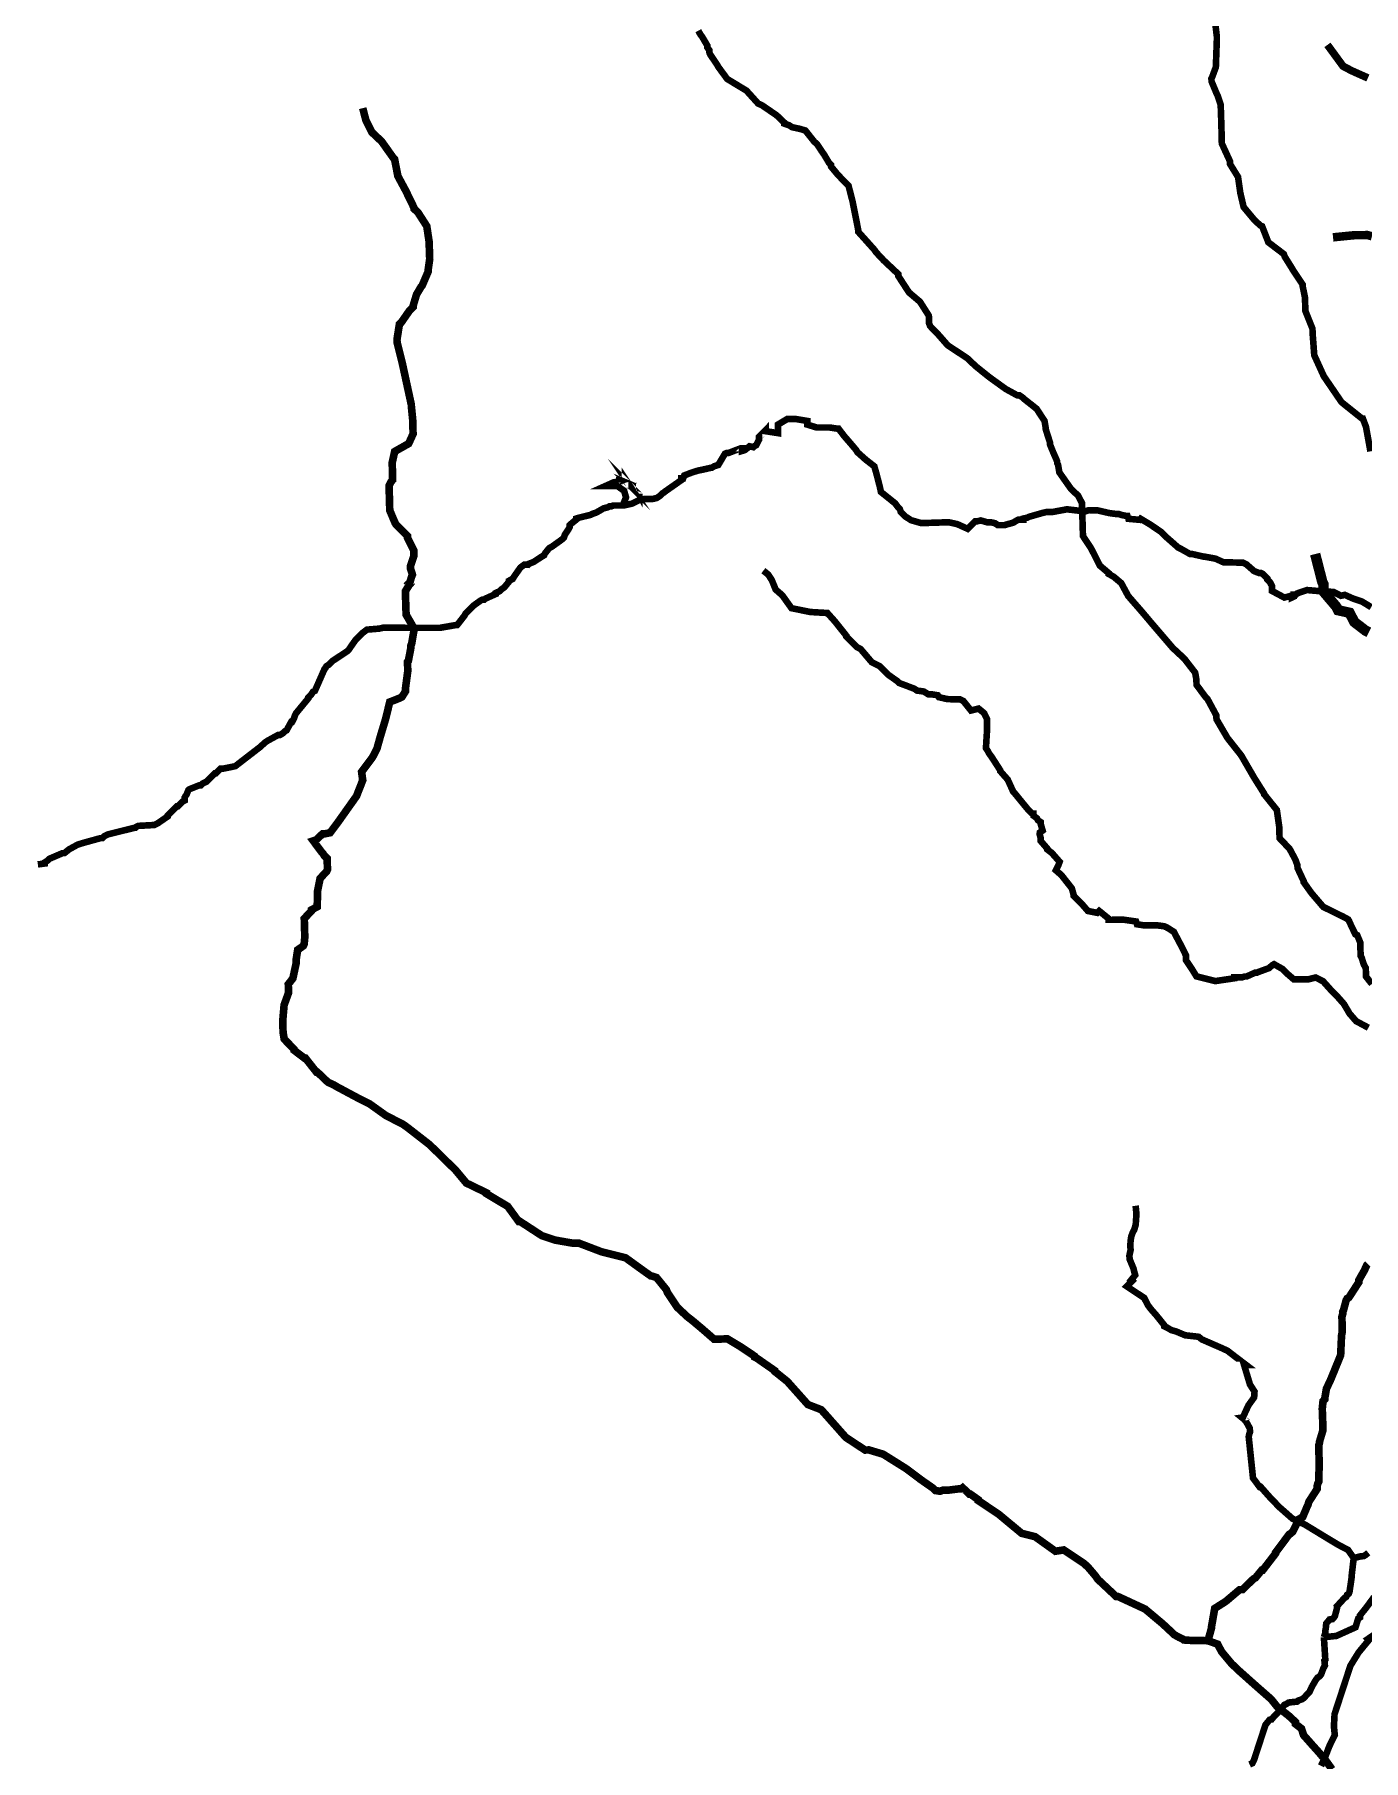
# Model space of a CAD drawing. Extents: x -2418 to 1398, y -3200 to 507.
# Drawn here: x -150.6 to -45.8, y -477 to -340.9 of the extents above; entities that cross this region are included whole.
import ezdxf

# ---------------------------------------------------------------- set-up
doc = ezdxf.new("R2010")
doc.units = 0

msp = doc.modelspace()

# ---------------------------------------------------------------- linework, layer by layer
at = {"color": 4}
for points, const_width in [([(-45.16, -415.77), (-45.62, -415.18), (-45.62, -415.03), (-45.64, -414.51), (-45.8, -414.22), (-45.96, -413.7), (-46.04, -413.56), (-46.06, -413.03), (-46.07, -412.66), (-46.07, -412.51), (-46.31, -411.92), (-46.46, -411.85), (-46.78, -411.19), (-46.94, -410.83), (-47.02, -410.68), (-47.4, -410.47), (-48.99, -409.69), (-49.92, -408.6), (-50.54, -407.73), (-50.54, -407.65), (-51.02, -406.62), (-51.03, -406.4), (-51.19, -405.96), (-51.66, -405.08), (-51.74, -405.01), (-52.43, -404.28), (-52.44, -404.13), (-52.45, -403.84), (-52.46, -403.39), (-52.65, -402.05), (-52.65, -402.05), (-53.58, -400.89), (-53.65, -400.82), (-53.66, -400.74), (-54.44, -399.5), (-54.44, -399.5), (-54.91, -398.69), (-54.91, -398.69), (-55.46, -397.74), (-55.46, -397.74), (-56.55, -396.36), (-57.41, -394.89), (-57.42, -394.59), (-58.13, -393.27), (-58.21, -393.2), (-58.28, -393.13), (-58.98, -392.18), (-59, -391.73), (-59.09, -391.22), (-59.94, -390.12), (-59.94, -390.12), (-60.86, -389.26), (-60.86, -389.26), (-62.48, -387.37), (-63.29, -386.41), (-64.37, -385.17), (-64.92, -384.15), (-64.92, -384.15), (-65.53, -383.64), (-65.91, -383.43), (-65.91, -383.36), (-66.6, -382.78), (-66.6, -382.78), (-67.31, -381.39), (-67.31, -381.39), (-67.94, -380.44), (-67.94, -380.44), (-67.96, -379.69), (-67.97, -379.39), (-68.01, -378.13), (-68.02, -377.83), (-68.33, -377.24), (-68.33, -377.24), (-68.87, -376.74), (-69.8, -375.42), (-69.9, -374.83), (-69.97, -374.68), (-69.98, -374.53), (-70.3, -373.8), (-70.3, -373.8), (-70.54, -373.21), (-70.54, -373.06), (-70.87, -372.03), (-70.88, -371.88), (-70.97, -371.36), (-70.97, -371.36), (-71.59, -370.41), (-71.59, -370.41), (-72.13, -369.98), (-72.13, -369.98), (-72.59, -369.62), (-72.74, -369.48), (-72.97, -369.33), (-72.97, -369.33), (-73.12, -369.34), (-74.03, -368.84), (-74.03, -368.84), (-75.32, -367.91), (-75.32, -367.91), (-76.39, -367.05), (-76.39, -367.05), (-77.08, -366.4), (-77.08, -366.4), (-78.6, -365.4), (-78.6, -365.4), (-79.3, -364.6), (-79.99, -363.88), (-80.07, -363.66), (-80.09, -363.06), (-80.79, -361.96), (-80.79, -361.96), (-81.64, -361.24), (-81.79, -361.02), (-82.5, -359.93), (-82.5, -359.78), (-82.81, -359.49), (-83.5, -358.84), (-83.65, -358.7), (-84.27, -358.04), (-84.35, -357.9), (-84.42, -357.82), (-85.66, -356.44), (-85.66, -356.3), (-86.1, -354.07), (-86.42, -352.82), (-86.42, -352.82), (-87.26, -351.95), (-87.26, -351.95), (-87.8, -351.3), (-87.81, -351.15), (-87.96, -351.01), (-88.35, -350.35), (-88.51, -350.13), (-88.9, -349.54), (-89.13, -349.33), (-89.83, -348.45), (-90.28, -348.32), (-90.88, -348.19), (-91.11, -348.04), (-91.49, -347.91), (-91.49, -347.83), (-92.1, -347.25), (-92.1, -347.25), (-93.24, -346.47), (-93.39, -346.4), (-93.55, -346.33), (-94.47, -345.31), (-94.47, -345.31), (-95.99, -344.39), (-96.69, -343.44), (-96.77, -343.29), (-97.31, -342.49), (-97.39, -342.34), (-97.4, -342.12), (-97.56, -341.9), (-97.56, -341.75), (-97.95, -341.09), (-98.11, -340.87), (-98.27, -340.58)], 0.52), ([(-45.27, -373.76), (-45.62, -371.83), (-45.62, -371.83), (-45.87, -371.17), (-45.94, -371.17), (-47.55, -369.88), (-48.95, -367.83), (-49.7, -366.18), (-49.83, -364.46), (-49.84, -364.09), (-50.4, -362.69), (-50.4, -362.69), (-50.43, -361.73), (-50.44, -361.58), (-50.61, -360.76), (-50.61, -360.61), (-51.39, -359.44), (-51.47, -359.3), (-52.02, -358.42), (-52.1, -358.2), (-53.32, -357.27), (-53.32, -357.27), (-53.81, -356.01), (-53.96, -355.94), (-54.42, -355.51), (-55.27, -354.49), (-55.53, -353.38), (-55.53, -353.38), (-55.71, -352.12), (-55.71, -352.12), (-56.34, -351.1), (-56.35, -350.87), (-56.99, -349.48), (-57.01, -348.58), (-57.03, -347.91), (-57.05, -347.24), (-57.08, -346.42), (-57.32, -345.69), (-57.4, -345.54), (-57.8, -344.58), (-57.81, -344.36), (-57.74, -344.21), (-57.46, -343.45), (-57.38, -341.22), (-57.38, -341.07), (-57.58, -339.36)], 0.52), ([(-58.08, -467.57), (-58.72, -467.55), (-59.16, -467.56), (-59.99, -467.51), (-60.06, -467.44), (-60.37, -467.3), (-60.74, -467.09), (-60.82, -467.01), (-61.67, -466.22), (-61.67, -466.22), (-63.04, -465.07), (-65.16, -464.09), (-65.31, -464.09), (-66.77, -462.72), (-66.92, -462.5), (-67.16, -462.21), (-67.54, -461.77), (-67.85, -461.48), (-69.45, -460.41), (-70.11, -460.51), (-70.11, -460.51), (-71.72, -459.36), (-71.72, -459.36), (-72.77, -459.1), (-74.6, -457.58), (-76.2, -456.51), (-76.2, -456.44), (-76.81, -456.01), (-76.89, -456.01), (-77.42, -455.51), (-77.5, -455.58), (-77.72, -455.59), (-78.54, -455.69), (-78.99, -455.7), (-79.21, -455.78), (-79.58, -455.72), (-79.81, -455.5), (-80.73, -454.86), (-80.73, -454.86), (-81.87, -454), (-81.87, -454), (-83.69, -452.86), (-84.82, -452.52), (-85.12, -452.53), (-86.64, -451.53), (-88.57, -449.35), (-89.63, -448.94), (-91.25, -447.12), (-92.24, -446.33), (-92.25, -446.26), (-93.69, -445.26), (-93.84, -445.19), (-93.85, -445.11), (-94.91, -444.4), (-95.97, -443.76), (-97.02, -443.79), (-97.02, -443.79), (-97.02, -443.79), (-98.01, -442.93), (-98.01, -442.93), (-98.7, -442.35), (-98.7, -442.35), (-99.16, -441.99), (-99.16, -441.99), (-99.93, -441.27), (-99.93, -441.27), (-100.71, -440.1), (-100.79, -439.88), (-101.56, -438.93), (-101.94, -438.8), (-102.01, -438.8), (-102.62, -438.37), (-102.62, -438.37), (-104, -437.37), (-104, -437.37), (-105.88, -436.9), (-105.88, -436.9), (-107.69, -436.21), (-108.13, -436.22), (-109.56, -435.97), (-110.61, -435.62), (-112.36, -434.48), (-112.44, -434.49), (-113.3, -433.31), (-114.97, -432.31), (-114.97, -432.24), (-116.56, -431.47), (-117.41, -430.45), (-119.26, -428.64), (-119.49, -428.42), (-121.24, -427.06), (-121.55, -426.84), (-122.91, -426.14), (-122.91, -426.14), (-124.21, -425.21), (-124.21, -425.21), (-125.19, -424.72), (-126.78, -423.87), (-127.01, -423.73), (-127.47, -423.52), (-127.47, -423.52), (-128.08, -422.94), (-128.31, -422.72), (-128.38, -422.72), (-129.24, -421.63), (-129.31, -421.63), (-130.15, -420.99), (-130.15, -420.91), (-130.92, -420.12), (-130.92, -420.12), (-131.01, -419.6), (-131.01, -419.6), (-131.04, -418.7), (-131.04, -418.7), (-130.93, -417.43), (-130.93, -417.43), (-130.58, -416.46), (-130.58, -416.46), (-130.6, -415.79), (-130.6, -415.79), (-130.24, -415.33), (-130.24, -415.33), (-129.98, -414.13), (-129.99, -413.91), (-129.86, -413.08), (-129.42, -412.77), (-129.35, -412.62), (-129.3, -412.1), (-129.3, -412.02), (-129.34, -410.61), (-129.05, -410.3), (-128.76, -409.99), (-128.76, -409.92), (-128.32, -409.68), (-128.32, -409.68), (-128.29, -408.42), (-128.09, -407.44), (-127.8, -407.13), (-127.58, -406.9), (-127.51, -406.75), (-127.54, -405.86), (-127.62, -405.79), (-127.77, -405.64), (-127.85, -405.5), (-127.93, -405.42), (-128.63, -404.48), (-128.4, -404.4), (-127.9, -403.93), (-127.75, -403.93), (-127.3, -403.84), (-127.3, -403.84), (-126.73, -403.08), (-126.73, -403.08), (-125.22, -400.95), (-124.73, -399.7), (-124.73, -399.7), (-124.82, -399.04), (-124.82, -399.04), (-123.96, -397.89), (-123.96, -397.89), (-123.61, -397.21), (-123.61, -397.21), (-123.34, -396.24), (-123.34, -396.24), (-122.93, -394.88), (-122.93, -394.88), (-122.6, -393.53), (-121.79, -393.21), (-121.64, -393.13), (-121.35, -392.67), (-121.36, -392.45), (-121.18, -391.1), (-121.18, -391.03), (-121.2, -390.36), (-121.13, -390.28), (-120.93, -389.23), (-120.94, -389.09), (-120.87, -388.93), (-120.68, -387.81), (-120.76, -387.59), (-121.31, -386.64), (-121.33, -386.04), (-121.34, -385.74), (-121.35, -385.37), (-121.36, -384.78), (-121.36, -384.78), (-121.08, -384.32), (-121.01, -384.24), (-121.08, -384.17), (-121.01, -384.1), (-120.88, -383.64), (-120.81, -383.49), (-120.97, -382.98), (-120.97, -382.83), (-120.7, -382), (-120.7, -382), (-120.71, -381.55), (-120.71, -381.55), (-121.19, -380.6), (-121.19, -380.45), (-122.12, -379.51), (-122.2, -379.36), (-122.6, -378.41), (-122.61, -378.03), (-122.63, -377.29), (-122.64, -376.99), (-122.65, -376.47), (-122.51, -376.17), (-122.37, -376.01), (-122.39, -375.2), (-122.41, -374.67), (-122.21, -373.77), (-122.21, -373.77), (-121.11, -373.15), (-120.83, -372.54), (-120.76, -372.39), (-120.79, -371.27), (-120.79, -371.27), (-120.9, -370.16), (-120.9, -370.08), (-121.59, -366.9), (-122.02, -365.16), (-122.03, -364.94), (-121.84, -363.74), (-121.69, -363.59), (-121.05, -362.67), (-120.76, -362.37), (-120.76, -362.29), (-120.49, -361.39), (-120.49, -361.39), (-120.13, -360.78), (-120.06, -360.71), (-119.99, -360.56), (-119.57, -359.58), (-119.58, -359.5), (-119.45, -358.6), (-119.46, -358.31), (-119.49, -357.41), (-119.49, -357.26), (-119.68, -356), (-120.38, -354.91), (-120.69, -354.62), (-120.69, -354.54), (-121.33, -353.22), (-121.41, -353.07), (-121.96, -352.05), (-122.22, -350.71), (-122.3, -350.64), (-123.23, -349.33), (-123.46, -349.11), (-124, -348.6), (-124, -348.6), (-124.48, -347.65), (-124.48, -347.65), (-124.73, -346.69), (-124.73, -346.69)], 0.6), ([(-58.08, -467.57), (-57.81, -466.59), (-57.81, -466.51), (-57.55, -465.02), (-56.68, -464.47), (-55.58, -463.54), (-55.36, -463.54), (-54.49, -462.69), (-54.34, -462.61), (-53.84, -462), (-53.76, -462), (-52.76, -460.7), (-52.76, -460.63), (-51.68, -459.18), (-51.54, -459.1), (-51.39, -458.95), (-50.9, -457.97), (-50.61, -457.81), (-50.26, -456.98), (-50.19, -456.83), (-50.12, -456.6), (-49.48, -455.61), (-49.48, -455.39), (-49.42, -455.16), (-49.34, -455.01), (-49.34, -455.01), (-49.35, -454.72), (-49.31, -453.82), (-49.32, -453.22), (-49.34, -452.55), (-49.35, -452.18), (-49.29, -451.96), (-49.29, -451.88), (-49.02, -450.98), (-49.02, -450.76), (-49.04, -450.09), (-49.07, -449.27), (-49.01, -448.67), (-48.87, -448.52), (-48.87, -448.44), (-48.74, -447.69), (-48.39, -446.94), (-47.62, -445.05), (-47.55, -443.5), (-47.49, -443.2), (-47.52, -442.01), (-47.45, -441.78), (-47.46, -441.63), (-47.39, -441.48), (-47.19, -440.73), (-47.11, -440.58), (-46.97, -440.5), (-46.18, -439.28), (-46.19, -439.14), (-45.76, -438.38), (-45.69, -438.23), (-45.62, -438.08), (-45.55, -437.92), (-45.48, -437.85)], 0.6), ([(-48.3, -477.71), (-48.77, -477.05), (-48.77, -477.05), (-49.31, -476.4), (-49.31, -476.4), (-49.77, -475.89), (-49.77, -475.89), (-50.54, -475.02), (-50.54, -475.02), (-50.71, -474.5), (-50.71, -474.5), (-51.17, -474.14), (-51.17, -473.99), (-51.56, -473.63), (-51.71, -473.49), (-51.71, -473.49), (-52.63, -472.77), (-53.09, -472.19), (-53.09, -472.19), (-54.32, -471.11), (-55.62, -469.95), (-55.62, -469.95), (-56.23, -469.37), (-57.01, -468.43), (-57.32, -467.84), (-57.32, -467.84), (-58.08, -467.57), (-58.08, -467.57)], 0.6)]:
    msp.add_lwpolyline(points, dxfattribs=dict(at, const_width=const_width))
at = {"color": 10}
for points, const_width in [([(-45.47, -344.31), (-46.75, -343.74), (-46.75, -343.74), (-47.43, -343.38), (-47.43, -343.38), (-48.66, -341.7), (-48.66, -341.7)], 0.6), ([(-45.15, -356.8), (-45.54, -356.69), (-45.76, -356.71), (-46.51, -356.71), (-46.73, -356.73), (-48.22, -356.88)], 0.67), ([(-45.39, -388.03), (-45.69, -387.88), (-45.77, -387.81), (-45.77, -387.81), (-45.77, -387.81), (-46.53, -387.23), (-46.53, -387.23), (-46.92, -386.49), (-46.92, -386.49), (-47.82, -386.29), (-47.97, -386), (-48.97, -384.82), (-48.97, -384.82), (-48.98, -384.23), (-49.06, -384.08), (-49.63, -381.86), (-49.63, -381.86)], 0.82)]:
    msp.add_lwpolyline(points, dxfattribs=dict(at, const_width=const_width))
at = {"color": 90, "const_width": 0.52}
for points in [[(-45.21, -386.05), (-45.95, -385.6), (-46.62, -385.38), (-46.62, -385.38), (-47.29, -385.08), (-47.29, -385.08), (-47.59, -385.15), (-47.59, -385.15), (-48.19, -384.85), (-48.19, -384.85), (-49.38, -384.77), (-49.45, -384.77), (-49.45, -384.77), (-49.45, -384.77), (-50.27, -384.7), (-50.27, -384.7), (-50.94, -384.92), (-51.09, -384.99), (-51.17, -385.07), (-51.32, -385.07), (-51.32, -385.07), (-51.32, -385.22), (-51.47, -385.29), (-51.47, -385.14), (-52.06, -385.29), (-52.06, -385.29), (-53.03, -384.77), (-53.03, -384.77), (-53.03, -384.39), (-53.03, -384.39), (-53.18, -384.1), (-53.4, -383.87), (-53.4, -383.8), (-53.78, -383.42), (-53.92, -383.35), (-54.07, -383.35), (-54.45, -383.2), (-54.45, -383.2), (-55.04, -382.68), (-55.34, -382.53), (-55.56, -382.53), (-55.79, -382.53), (-56.23, -382.52), (-56.83, -382.52), (-57.5, -382.22), (-58.32, -382.07), (-58.4, -382.07), (-59.36, -381.85), (-59.51, -381.85), (-60.18, -381.47), (-60.48, -381.32), (-60.63, -381.17), (-61.3, -380.58), (-61.3, -380.58), (-61.75, -380.13), (-61.75, -380.13), (-62.64, -379.53), (-63.39, -379.08), (-63.46, -379.16), (-64.36, -379.08), (-64.43, -378.86), (-64.5, -378.86), (-64.88, -378.78), (-65.1, -378.71), (-65.25, -378.71), (-65.85, -378.63), (-66.81, -378.41), (-67.49, -378.4), (-67.71, -378.48), (-67.93, -378.48), (-69.2, -378.33), (-70.39, -378.55), (-70.84, -378.55), (-71.14, -378.62), (-72.18, -378.92), (-72.33, -378.99), (-72.63, -379.06), (-72.63, -379.14), (-73.01, -379.14), (-73.15, -379.21), (-73.3, -379.29), (-73.38, -379.36), (-73.6, -379.43), (-73.9, -379.51), (-74.13, -379.58), (-74.2, -379.58), (-74.65, -379.58), (-74.87, -379.43), (-75.17, -379.36), (-75.24, -379.36), (-75.47, -379.36), (-75.99, -379.21), (-76.29, -379.28), (-76.44, -379.28), (-76.51, -379.35), (-76.96, -379.8), (-77.03, -379.87), (-77.85, -379.5), (-77.85, -379.5), (-78.52, -379.35), (-78.52, -379.35), (-80.69, -379.42), (-81.49, -379.19), (-81.94, -378.9), (-82.16, -378.67), (-82.31, -378.52), (-82.38, -378.3), (-82.53, -378.15), (-82.76, -377.85), (-83.87, -376.96), (-83.95, -376.58), (-84.24, -375.46), (-84.24, -375.46), (-84.39, -374.94), (-84.39, -374.94), (-85.06, -374.42), (-85.06, -374.42), (-85.73, -373.82), (-85.81, -373.67), (-86.25, -373.15), (-86.25, -373.15), (-86.77, -372.55), (-86.77, -372.55), (-87.22, -371.96), (-87.37, -371.96), (-87.89, -371.88), (-88.49, -371.88), (-88.86, -371.88), (-88.93, -371.88), (-89.68, -371.65), (-89.68, -371.65), (-89.68, -371.36), (-89.68, -371.36), (-90.57, -371.21), (-91.24, -371.2), (-91.99, -371.65), (-91.99, -371.8), (-91.99, -372.17), (-91.99, -372.32), (-92.96, -372.17), (-92.96, -372.09), (-93.18, -372.32), (-93.41, -372.54), (-93.48, -372.61), (-93.48, -372.84), (-93.71, -373.28), (-93.86, -373.36), (-93.93, -373.43), (-94.23, -373.36), (-94.23, -373.36), (-94.6, -373.66), (-94.83, -373.73), (-94.83, -373.65), (-94.68, -373.51), (-94.9, -373.51), (-95.87, -373.88), (-96.02, -373.88), (-96.17, -373.95), (-96.7, -374.84), (-96.99, -374.92), (-97.22, -375.06), (-97.29, -375.06), (-97.96, -375.21), (-98.34, -375.29), (-98.56, -375.36), (-98.78, -375.43), (-99.38, -375.66), (-99.46, -375.88), (-99.61, -375.88), (-99.61, -376.03), (-100.88, -376.92), (-100.95, -376.99), (-101.1, -377.07), (-101.32, -377.29), (-101.55, -377.44), (-101.85, -377.51), (-102.52, -377.51), (-102.74, -377.59), (-102.89, -377.58), (-103.49, -377.88), (-103.49, -377.88), (-104.16, -378.03), (-104.23, -378.03)], [(-104.23, -378.03), (-103.97, -377.39), (-103.97, -377.39), (-104.12, -376.87), (-104.12, -376.87), (-104.64, -376.5), (-104.79, -376.5), (-105.61, -376.5), (-105.61, -376.5), (-104.94, -376.2), (-104.94, -376.2), (-104.49, -376.13), (-104.49, -376.05), (-104.27, -376.05), (-104.27, -376.05), (-104.05, -375.98), (-104.05, -375.9), (-103.75, -376.35), (-103.82, -376.28), (-103.3, -376.5), (-103.3, -376.5), (-102.93, -377.17), (-102.93, -377.1)], [(-104.23, -378.03), (-104.98, -378.03), (-105.13, -378.1), (-105.28, -378.1), (-105.43, -378.18), (-105.73, -378.25), (-106.25, -378.55), (-106.4, -378.62), (-106.62, -378.69), (-106.77, -378.77), (-107.67, -378.99), (-107.89, -379.06), (-107.89, -379.14), (-108.26, -379.44), (-108.41, -379.58), (-108.41, -379.73), (-108.49, -379.88), (-108.79, -380.33), (-108.86, -380.55), (-108.94, -380.63), (-109.01, -380.7), (-109.83, -381.29), (-109.98, -381.37), (-110.13, -381.52), (-110.36, -381.81), (-110.43, -381.96), (-110.58, -382.04), (-111.25, -382.48), (-111.63, -382.63), (-111.7, -382.71), (-112, -382.7), (-112.3, -382.93), (-112.82, -383.67), (-112.9, -383.82), (-113.05, -383.89), (-113.2, -383.97), (-113.2, -384.04), (-113.57, -384.49), (-113.79, -384.64), (-113.94, -384.79), (-114.09, -384.86), (-114.24, -384.93), (-114.24, -385.01), (-114.91, -385.31), (-115.06, -385.38), (-115.14, -385.45), (-115.29, -385.45), (-115.44, -385.53), (-115.96, -385.9), (-116.11, -386.05), (-116.18, -386.12), (-116.63, -386.57), (-116.71, -386.72), (-117.23, -387.39), (-117.3, -387.46), (-117.38, -387.46), (-118.65, -387.68), (-119.39, -387.68), (-120.51, -387.68), (-120.59, -387.68), (-122.52, -387.67), (-123.12, -387.67), (-123.42, -387.74), (-124.39, -387.82), (-124.69, -388.04), (-124.76, -388.11), (-124.91, -388.26), (-125.29, -388.63), (-125.66, -389.15), (-125.81, -389.38), (-125.96, -389.53), (-127.08, -390.27), (-127.38, -390.57), (-127.6, -390.71), (-127.68, -390.86), (-127.75, -390.94), (-128.5, -392.65), (-128.65, -392.72), (-128.8, -392.95), (-129.02, -393.17), (-129.02, -393.24), (-130, -394.43), (-130.07, -394.58), (-130.15, -394.81), (-130.3, -395.1), (-130.37, -395.1), (-130.74, -395.77), (-130.89, -395.85), (-131.04, -396), (-131.27, -396.14), (-131.42, -396.14), (-132.24, -396.59), (-132.46, -396.74), (-132.69, -396.96), (-132.76, -397.03), (-134.78, -398.59), (-135.71, -398.78), (-135.94, -398.78), (-136.16, -399), (-136.31, -399.15), (-136.38, -399.15), (-137.06, -399.82), (-137.21, -399.89), (-137.36, -399.96), (-137.43, -400.04), (-137.51, -400.11), (-137.65, -400.11), (-138.4, -400.41), (-138.48, -400.48), (-138.63, -400.85), (-138.7, -400.93), (-138.78, -401.08), (-138.78, -401.3), (-138.93, -401.38), (-139.3, -401.75), (-139.37, -401.75), (-139.97, -402.34), (-140.12, -402.49), (-140.12, -402.56), (-140.87, -403.08), (-141.17, -403.23), (-142.43, -403.3), (-142.58, -403.38), (-142.66, -403.45), (-142.73, -403.45), (-144.82, -403.97), (-145.12, -404.12), (-145.27, -404.27), (-145.42, -404.27), (-146.76, -404.64), (-146.99, -404.71), (-147.21, -404.78), (-147.88, -405.15), (-148.26, -405.45), (-148.4, -405.45), (-149.45, -405.9), (-149.6, -406.05), (-149.82, -406.19), (-149.82, -406.27), (-150.35, -406.34), (-150.35, -406.34)], [(-45.43, -419.22), (-46.4, -418.7), (-46.4, -418.7), (-46.92, -418.1), (-46.92, -418.1), (-47.36, -417.35), (-47.36, -417.35), (-47.88, -416.76), (-47.88, -416.76), (-48.33, -416.31), (-48.33, -416.31), (-49, -415.56), (-49, -415.56), (-49.59, -415.26), (-50.19, -415.41), (-50.19, -415.41), (-51.31, -415.41), (-51.31, -415.41), (-51.83, -414.96), (-52.2, -414.59), (-52.2, -414.59), (-52.87, -414.21), (-52.87, -414.21), (-52.87, -414.21), (-53.02, -414.29), (-53.25, -414.51), (-54.07, -414.81), (-54.22, -414.88), (-54.37, -414.88), (-55.04, -415.18), (-55.19, -415.18), (-55.41, -415.25), (-56.01, -415.25), (-56.01, -415.32), (-57.5, -415.54), (-57.5, -415.54), (-58.99, -415.17), (-58.99, -415.17), (-59.36, -414.57), (-59.36, -414.57), (-59.81, -413.9), (-59.81, -413.9), (-59.81, -413.53), (-59.81, -413.53), (-60.18, -412.78), (-60.18, -412.78), (-60.77, -411.66), (-60.77, -411.66), (-61.22, -411.37), (-61.37, -411.29), (-61.52, -411.22), (-62.11, -411.14), (-63.16, -411.14), (-63.68, -411.06), (-63.75, -410.84), (-64.8, -410.69), (-65.92, -410.69), (-65.92, -410.69), (-65.92, -410.61), (-66.66, -410.01), (-66.81, -410.16), (-67.55, -410.01), (-67.55, -410.01), (-68, -409.49), (-68, -409.49), (-68.67, -408.82), (-68.67, -408.74), (-68.82, -408.22), (-68.82, -408.22), (-69.64, -407.18), (-69.64, -407.18), (-70.08, -406.8), (-70.08, -406.8), (-69.86, -406.36), (-69.78, -406.13), (-70.3, -405.54), (-70.45, -405.39), (-70.75, -405.16), (-70.75, -405.09), (-70.75, -405.09), (-70.75, -405.09), (-71.27, -404.49), (-71.27, -404.27), (-71.35, -403.97), (-71.34, -403.82), (-71.12, -403.67), (-71.27, -403.15), (-71.27, -403), (-71.49, -402.85), (-71.57, -402.7), (-71.86, -402.48), (-71.86, -402.33), (-71.94, -402.33), (-72.24, -402.03), (-72.24, -402.03), (-72.31, -401.96), (-72.31, -401.96), (-72.68, -401.51), (-72.68, -401.51), (-73.35, -400.69), (-73.43, -400.61), (-73.5, -400.47), (-73.87, -399.65), (-73.87, -399.65), (-74.47, -398.97), (-74.47, -398.9), (-75.14, -397.86), (-75.36, -397.56), (-75.43, -397.41), (-75.58, -397.18), (-75.58, -397.03), (-75.5, -395.69), (-75.5, -395.47), (-75.5, -394.88), (-75.65, -394.58), (-75.72, -394.43), (-75.8, -394.35), (-76.17, -394.05), (-76.17, -394.05), (-76.77, -394.2), (-76.77, -394.2), (-77.36, -393.46), (-77.66, -393.31), (-78.03, -393.31), (-78.33, -393.31), (-78.63, -393.3), (-79.3, -393.15), (-79.38, -393), (-79.82, -392.93), (-79.97, -392.93), (-80.12, -392.93), (-80.12, -392.93), (-80.49, -392.7), (-80.49, -392.7), (-81.02, -392.63), (-81.24, -392.48), (-82.43, -392.03), (-82.58, -391.88), (-82.8, -391.73), (-83.32, -391.36), (-83.84, -390.84), (-83.99, -390.69), (-84.59, -390.39), (-84.59, -390.39), (-85.48, -389.34), (-85.78, -389.19), (-85.93, -389.04), (-86.6, -388.37), (-86.6, -388.3), (-87.49, -387.18), (-87.49, -387.18), (-88.09, -386.51), (-89.43, -386.43), (-90.92, -386.13), (-91.65, -385.11), (-91.65, -385.11), (-92.17, -384.66), (-92.17, -384.66), (-92.47, -383.92), (-92.76, -383.47), (-92.76, -383.47), (-93.14, -383.17), (-93.14, -383.17)], [(-46.59, -461.05), (-47.04, -460.4), (-47.76, -460.03), (-47.76, -460.03), (-48.71, -459.46), (-48.71, -459.46), (-50.4, -458.43), (-51.42, -457.94), (-51.42, -457.94), (-52.41, -457.07), (-52.41, -457.07), (-53.08, -456.39), (-53.08, -456.39), (-53.93, -455.43), (-54.01, -455.44), (-54.53, -454.74), (-54.53, -454.74), (-54.7, -453.11), (-54.83, -451.85), (-54.87, -451.48), (-54.82, -451.25), (-54.76, -451.1), (-54.79, -450.8), (-55.06, -450.31), (-55.24, -450.1), (-55.4, -449.97), (-55.33, -449.96), (-54.9, -449.02), (-54.9, -449.02), (-54.44, -448.37), (-54.44, -448.37), (-54.41, -447.92), (-54.41, -447.92), (-54.77, -447.36), (-54.77, -447.36), (-55.23, -445.83), (-55.06, -445.83), (-55.06, -445.83), (-56.36, -444.84), (-56.52, -444.71), (-56.92, -444.52), (-58.57, -443.8), (-58.81, -443.6), (-59.12, -443.56), (-59.87, -443.48), (-60.58, -443.18), (-60.97, -443.07), (-61.29, -442.88), (-61.53, -442.76), (-61.53, -442.68), (-62.14, -441.92), (-62.14, -441.92), (-62.56, -441.44), (-62.56, -441.44), (-62.82, -441.1), (-62.82, -441.1), (-63.11, -440.53), (-63.11, -440.53), (-64.48, -439.62), (-64.48, -439.62), (-64.07, -439.2), (-64.15, -439.14), (-63.82, -438.73), (-63.82, -438.73), (-63.94, -438.29), (-63.95, -438.22), (-64.25, -437.5), (-64.28, -437.2), (-64.18, -436.74), (-64.21, -436.45), (-64.18, -436), (-64.18, -436), (-64.13, -435.69), (-64.13, -435.69), (-64.02, -435.38), (-64.02, -435.38), (-63.89, -435.14), (-63.89, -435.14), (-63.78, -434.76), (-63.78, -434.76), (-63.75, -434.3), (-63.75, -434.3), (-63.72, -433.93), (-63.72, -433.93), (-63.78, -433.33), (-63.79, -433.26)], [(-46.59, -461.05), (-46.75, -462.42), (-46.74, -462.49), (-46.92, -463.71), (-46.98, -463.86), (-47.12, -463.95), (-47.18, -464.11), (-47.32, -464.2), (-47.92, -464.86), (-47.91, -465.01), (-48.07, -465.62), (-48.13, -465.71), (-48.27, -465.87), (-48.49, -465.89), (-48.76, -466.22), (-48.79, -466.6), (-48.84, -466.83), (-48.82, -467.05), (-48.89, -467.13), (-48.94, -467.29)], [(-45.44, -460.63), (-45.65, -460.8), (-45.79, -460.89), (-46.08, -460.92), (-46.08, -460.92), (-46.59, -461.05), (-46.59, -461.05)], [(-48.94, -467.29), (-47.96, -467.19), (-46.45, -466.51), (-46.45, -466.51), (-46.23, -465.81), (-46.09, -465.73), (-46.1, -465.58), (-45.57, -464.92), (-45.57, -464.92), (-44.98, -464.11)], [(-49.17, -477.44), (-48.86, -476.81), (-48.81, -476.66), (-48.51, -475.88), (-48.51, -475.88), (-48.08, -475.01), (-48.08, -475.01), (-48.14, -474.42), (-48.15, -474.34), (-48.1, -473.36), (-48.1, -473.36), (-46.85, -469.54), (-46.2, -468.49), (-45.39, -467.51), (-45.47, -467.43), (-43.03, -465.76)], [(-48.94, -467.29), (-48.83, -469.07), (-48.9, -469.15), (-48.86, -469.52), (-48.99, -469.76), (-49.16, -470.23), (-49.3, -470.39), (-49.44, -470.48), (-49.57, -470.65), (-49.89, -471.2), (-50.07, -471.6), (-50.54, -472.1), (-50.68, -472.19), (-50.97, -472.29), (-51.04, -472.37), (-51.71, -472.44), (-51.85, -472.53), (-52.06, -472.63), (-52.53, -473.2), (-52.87, -473.54), (-53.07, -473.78), (-53.22, -473.8), (-53.48, -474.12), (-53.55, -474.21), (-54.46, -477), (-54.58, -477.23), (-54.8, -477.33)]]:
    msp.add_lwpolyline(points, dxfattribs=at)

doc.saveas('drawing.dxf')
